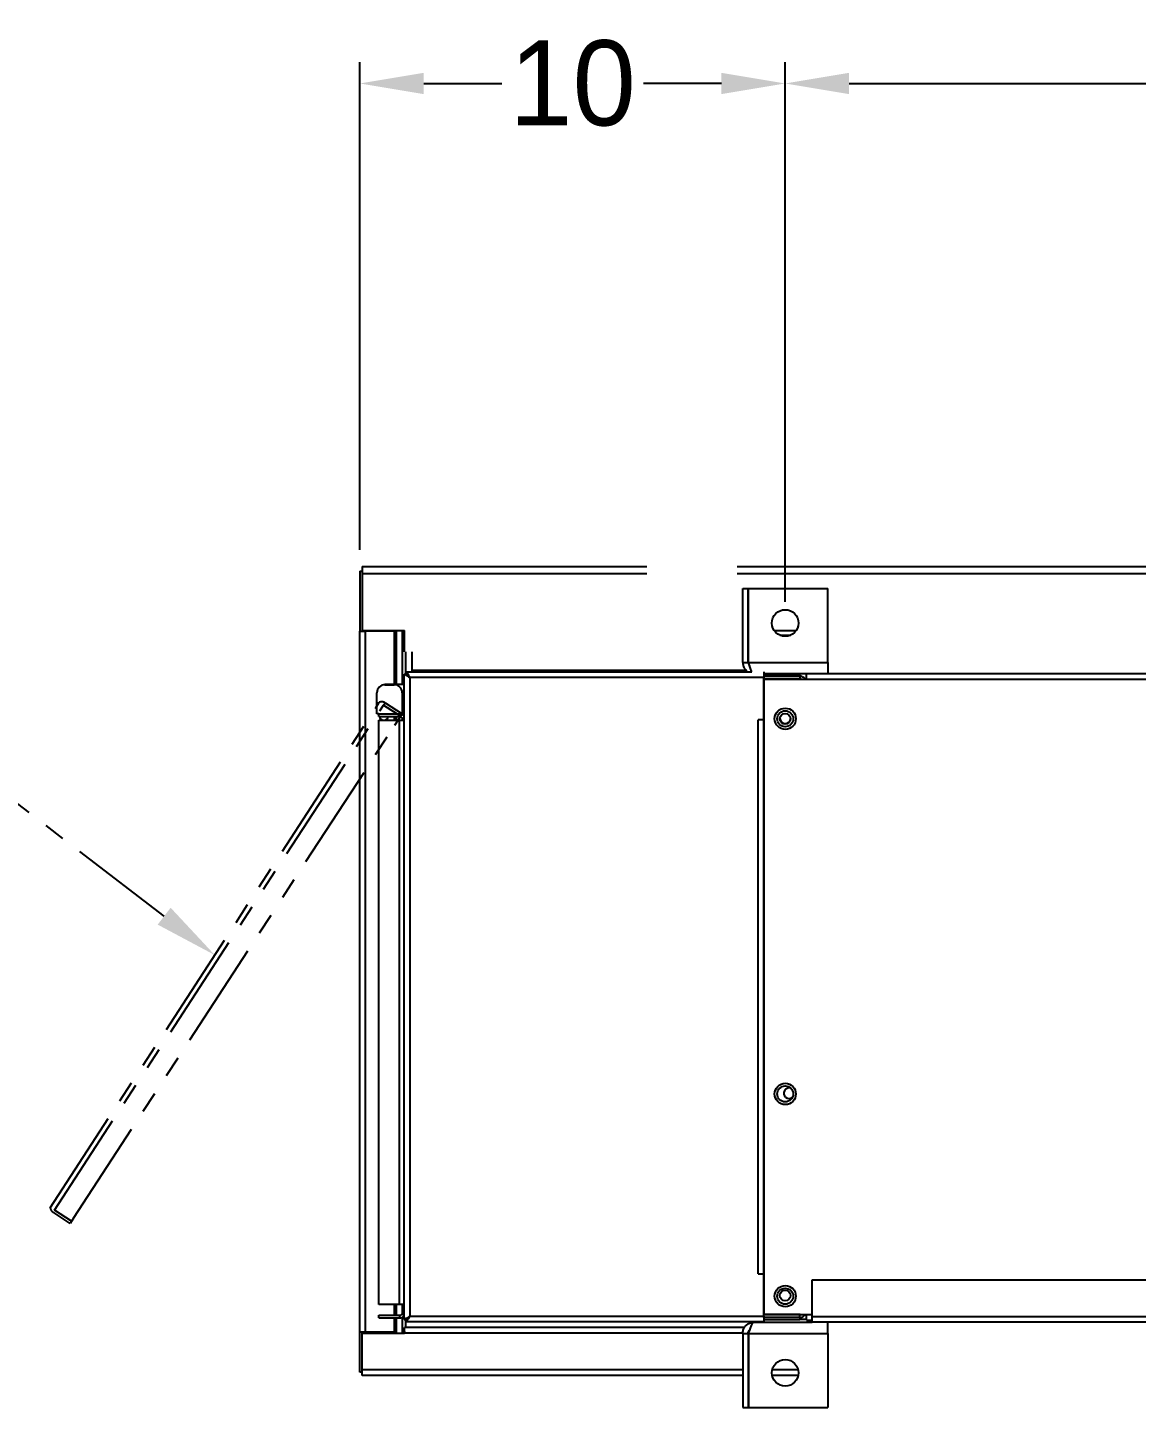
# Model space of a CAD drawing. Header units: inches. Extents: x 908 to 1218, y 246 to 442.
# Drawn here: x 956.84 to 982.9, y 368.26 to 400.67 of the extents above; entities that cross this region are included whole.
import ezdxf

# ---------------------------------------------------------------- set-up
doc = ezdxf.new("R2010")
doc.units = ezdxf.units.IN
doc.header["$MEASUREMENT"] = 0
doc.header["$PDSIZE"] = -1
doc.linetypes.add('PHANTOM', pattern=[0.5, 0.25, -0.05, 0.05, -0.05, 0.05, -0.05])
doc.layers.add('Hingeable', color=7, linetype='PHANTOM')
doc.dimstyles.new('RAE Solutions', dxfattribs={"dimtxt": 2, "dimasz": 1.5, "dimexe": 0.5, "dimexo": 0.5, "dimgap": 0.5, "dimtad": 0, "dimtih": 1, "dimtoh": 1, "dimdec": 3, "dimrnd": 0.125, "dimzin": 1, "dimdsep": 46, "dimlunit": 5, "dimtxsty": 'Standard', "dimcen": 0.09, "dimadec": 0, "dimazin": 0, "dimtfac": 1, "dimtdec": 3, "dimtofl": 0, "dimtmove": 0, "dimatfit": 3, "dimfxl": 1, "dimtolj": 1, "dimtzin": 1, "dimarcsym": 0})

# ---------------------------------------------------------------- blocks, each defined once
blk = doc.blocks.new('*D207')
at = {"color": 0, "lineweight": -2}
for p, q in [((964.653, 388.402), (964.653, 399.857)), ((974.648, 387.183), (974.648, 399.857)), ((966.153, 399.357), (967.984, 399.357)), ((973.148, 399.357), (971.317, 399.357))]:
    blk.add_line(p, q, dxfattribs=at)
at = {"color": 0}
for points in [[(966.153, 399.607), (966.153, 399.107), (964.653, 399.357)], [(973.148, 399.607), (973.148, 399.107), (974.648, 399.357)]]:
    blk.add_solid(points, dxfattribs=at)
at = {"layer": 'Defpoints', "color": 0}
for p in [(974.648, 399.357), (964.653, 387.902), (974.648, 386.683)]:
    blk.add_point(p, dxfattribs=at)
at = {"color": 0, "insert": (969.651, 399.357), "char_height": 2, "attachment_point": 5}
blk.add_mtext('\\A1;10', dxfattribs=at)
blk = doc.blocks.new('*D197')
at = {"color": 0, "lineweight": -2}
for p, q in [((974.648, 387.183), (974.648, 399.857)), ((1020.711, 387.183), (1020.711, 399.857)), ((976.148, 399.357), (995.513, 399.357)), ((1019.211, 399.357), (999.846, 399.357))]:
    blk.add_line(p, q, dxfattribs=at)
at = {"color": 0}
for points in [[(976.148, 399.607), (976.148, 399.107), (974.648, 399.357)], [(1019.211, 399.607), (1019.211, 399.107), (1020.711, 399.357)]]:
    blk.add_solid(points, dxfattribs=at)
at = {"layer": 'Defpoints', "color": 0}
for p in [(1020.711, 399.357), (974.648, 386.683), (1020.711, 386.683)]:
    blk.add_point(p, dxfattribs=at)
at = {"color": 0, "insert": (997.68, 399.357), "char_height": 2, "attachment_point": 5}
blk.add_mtext('\\A1;46', dxfattribs=at)

msp = doc.modelspace()

# ---------------------------------------------------------------- linework, layer by layer
at = {"linetype": 'Continuous', "lineweight": 25}
for p, q in [((964.7029, 388.007), (964.7029, 387.85)), ((964.7029, 388.007), (971.3979, 388.007)), ((964.7029, 388.007), (964.7029, 387.85)), ((964.7029, 388.007), (964.7029, 387.85)), ((964.7029, 388.007), (971.3979, 388.007)), ((973.5229, 388.007), (1066.7739, 388.007)), ((964.6529, 387.9018), (964.6529, 386.4955)), ((964.6529, 387.9018), (964.7029, 387.9018)), ((964.6529, 387.9018), (964.6529, 386.4955)), ((964.6529, 387.9018), (964.7029, 387.9018)), ((964.6529, 387.9018), (964.6529, 386.4955)), ((964.6529, 387.9018), (964.7029, 387.9018)), ((964.7029, 387.85), (964.7029, 386.5095)), ((964.7029, 387.85), (971.3979, 387.85)), ((964.7029, 387.85), (964.7029, 386.5095)), ((964.7029, 387.85), (964.7029, 386.5095)), ((964.7029, 387.85), (971.3979, 387.85)), ((973.5229, 387.85), (1066.7739, 387.85)), ((973.6484, 385.7595), (973.6484, 387.4955)), ((973.6484, 387.4955), (973.7784, 387.4955)), ((973.6484, 385.7595), (973.6484, 387.4955)), ((973.6484, 387.4955), (973.7784, 387.4955)), ((973.6484, 385.7595), (973.6484, 387.4955)), ((973.6484, 387.4955), (973.7784, 387.4955)), ((973.7784, 385.7595), (973.7784, 387.4955)), ((973.7784, 385.7595), (973.7784, 387.4955)), ((973.7784, 385.7595), (973.7784, 387.4955)), ((973.7855, 387.4955), (975.6484, 387.4955)), ((973.7855, 385.7595), (973.7855, 387.4955)), ((973.7855, 387.4955), (975.6484, 387.4955)), ((973.7855, 385.7595), (973.7855, 387.4955)), ((973.7855, 387.4955), (975.6484, 387.4955)), ((973.7855, 385.7595), (973.7855, 387.4955)), ((975.6484, 385.7595), (975.6484, 387.4955)), ((975.6484, 385.7595), (975.6484, 387.4955)), ((975.6484, 385.7595), (975.6484, 387.4955)), ((964.6529, 370.0268), (964.6529, 386.4955)), ((964.6529, 386.4955), (964.7859, 386.4955)), ((964.6529, 370.0268), (964.6529, 386.4955)), ((964.6529, 386.4955), (964.7859, 386.4955)), ((964.6529, 370.0268), (964.6529, 386.4955)), ((964.6529, 386.4955), (964.7859, 386.4955)), ((964.7029, 386.4955), (964.7029, 386.5095)), ((964.7029, 386.5095), (965.7029, 386.5095)), ((964.7029, 386.4955), (964.7029, 386.5095)), ((964.7029, 386.5095), (965.7029, 386.5095)), ((964.7029, 386.4955), (964.7029, 386.5095)), ((964.7029, 386.5095), (965.7029, 386.5095)), ((964.7529, 386.5095), (964.7529, 386.4955)), ((964.7529, 386.5095), (964.7529, 386.4955)), ((964.7529, 386.5095), (964.7529, 386.4955)), ((964.7606, 386.4955), (964.7606, 386.5095)), ((964.7606, 386.4955), (964.7606, 386.5095)), ((964.7606, 386.4955), (964.7606, 386.5095)), ((964.7859, 370.0268), (964.7859, 386.4955)), ((965.4654, 386.4955), (964.7859, 386.4955)), ((964.7859, 370.0268), (964.7859, 386.4955)), ((965.4654, 386.4955), (964.7859, 386.4955)), ((964.7859, 370.0268), (964.7859, 386.4955)), ((965.4654, 386.4955), (964.7859, 386.4955)), ((964.8936, 386.4955), (964.8936, 386.5095)), ((964.8936, 386.4955), (964.8936, 386.5095)), ((964.8936, 386.4955), (964.8936, 386.5095)), ((965.4654, 385.235), (965.4654, 386.4955)), ((965.4654, 385.235), (965.4654, 386.4955)), ((965.4654, 385.235), (965.4654, 386.4955)), ((965.5106, 385.235), (965.5106, 386.5095)), ((965.5106, 385.235), (965.5106, 386.5095)), ((965.5106, 385.235), (965.5106, 386.5095)), ((965.6436, 386.5095), (965.6436, 385.235)), ((965.6436, 386.5095), (965.6436, 385.235)), ((965.6436, 386.5095), (965.6436, 385.235)), ((965.7029, 386.3985), (965.7029, 386.5095)), ((965.7029, 386.3985), (965.7029, 386.5095)), ((965.7029, 386.3985), (965.7029, 386.5095)), ((965.7029, 386.0026), (965.7029, 386.3985)), ((965.7029, 386.0026), (965.7029, 386.3985)), ((965.7029, 386.0026), (965.7029, 386.3985)), ((973.7784, 386.5095), (973.7855, 386.5095)), ((973.7784, 386.5095), (973.7855, 386.5095)), ((973.7784, 386.5095), (973.7855, 386.5095)), ((973.7784, 386.3985), (973.7855, 386.3985)), ((973.7784, 386.3985), (973.7855, 386.3985)), ((973.7784, 386.3985), (973.7855, 386.3985)), ((974.3885, 386.5095), (974.9084, 386.5095)), ((974.3885, 386.5095), (974.9084, 386.5095)), ((974.3885, 386.5095), (974.9084, 386.5095)), ((974.5191, 386.3985), (974.7778, 386.3985)), ((974.5191, 386.3985), (974.7778, 386.3985)), ((974.5191, 386.3985), (974.7778, 386.3985)), ((965.7266, 386.0026), (965.7266, 385.4822)), ((965.7266, 386.0026), (965.7266, 385.4822)), ((965.7266, 386.0026), (965.7266, 385.4822)), ((965.8747, 386.0026), (965.8747, 385.566)), ((965.8747, 386.0026), (965.8747, 385.566)), ((965.8747, 386.0026), (965.8747, 385.566)), ((973.6484, 385.7595), (973.7784, 385.7595)), ((973.6484, 385.7595), (973.7784, 385.7595)), ((973.6484, 385.7595), (973.7784, 385.7595)), ((973.7784, 386.0026), (973.7855, 386.0026)), ((973.7784, 386.0026), (973.7855, 386.0026)), ((973.7784, 386.0026), (973.7855, 386.0026)), ((973.7855, 385.7595), (975.6484, 385.7595)), ((973.7855, 385.7595), (975.6484, 385.7595)), ((973.7855, 385.7595), (975.6484, 385.7595)), ((975.6484, 385.7595), (975.6484, 385.4955)), ((975.6484, 385.7595), (975.6484, 385.4955)), ((975.6484, 385.7595), (975.6484, 385.4955)), ((965.6917, 370.3213), (965.6917, 385.4822)), ((965.6917, 385.4822), (965.7417, 385.4822)), ((965.6917, 370.3213), (965.6917, 385.4822)), ((965.6917, 385.4822), (965.7417, 385.4822)), ((965.6917, 370.3213), (965.6917, 385.4822)), ((965.6917, 385.4822), (965.7417, 385.4822)), ((965.7488, 385.5393), (973.8676, 385.5393)), ((965.7488, 385.5393), (965.7488, 385.4893)), ((965.7488, 385.5393), (973.8676, 385.5393)), ((965.7488, 385.5393), (965.7488, 385.4893)), ((965.7488, 385.5393), (973.8676, 385.5393)), ((965.7488, 385.5393), (965.7488, 385.4893)), ((974.1477, 385.4063), (965.8247, 385.4063)), ((965.8247, 385.4063), (965.8247, 370.3973)), ((974.1477, 385.4063), (965.8247, 385.4063)), ((965.8247, 385.4063), (965.8247, 370.3973)), ((974.1477, 385.4063), (965.8247, 385.4063)), ((965.8247, 385.4063), (965.8247, 370.3973)), ((965.8747, 385.566), (965.8747, 385.5393)), ((973.7369, 385.566), (965.8747, 385.566)), ((965.8747, 385.566), (965.8747, 385.5393)), ((973.7369, 385.566), (965.8747, 385.566)), ((965.8747, 385.566), (965.8747, 385.5393)), ((973.7369, 385.566), (965.8747, 385.566)), ((974.1477, 385.5327), (974.1477, 385.4063)), ((974.1477, 385.5327), (974.1477, 385.4063)), ((974.1477, 385.5327), (974.1477, 385.4063)), ((974.1477, 385.4955), (975.1484, 385.4955)), ((974.1477, 385.4955), (975.1484, 385.4955)), ((974.1477, 385.4955), (975.1484, 385.4955)), ((974.9917, 385.483), (974.1477, 385.483)), ((974.9917, 385.483), (974.1477, 385.483)), ((974.9917, 385.483), (974.1477, 385.483)), ((974.1484, 385.433), (974.1477, 385.433)), ((974.1484, 385.433), (974.1477, 385.433)), ((974.1484, 385.433), (974.1477, 385.433)), ((974.1477, 384.4063), (974.1477, 385.4063)), ((974.1477, 384.4063), (974.1477, 385.4063)), ((974.1477, 384.4063), (974.1477, 385.4063)), ((974.1479, 385.4955), (974.1479, 385.483)), ((974.1479, 385.4955), (974.1479, 385.483)), ((974.1479, 385.4955), (974.1479, 385.483)), ((974.1479, 385.433), (974.1479, 385.3629)), ((974.1479, 385.433), (974.1479, 385.3629)), ((974.1479, 385.433), (974.1479, 385.3629)), ((974.1484, 385.433), (974.1484, 385.37)), ((974.9917, 385.433), (974.1484, 385.433)), ((974.1484, 385.433), (974.1484, 385.37)), ((974.9917, 385.433), (974.1484, 385.433)), ((974.1484, 385.433), (974.1484, 385.37)), ((974.9917, 385.433), (974.1484, 385.433)), ((974.9917, 385.433), (974.9917, 385.483)), ((974.9917, 385.433), (974.9917, 385.483)), ((974.9917, 385.433), (974.9917, 385.483)), ((974.9917, 385.433), (974.9917, 385.37)), ((974.9917, 385.433), (974.9917, 385.37)), ((974.9917, 385.433), (974.9917, 385.37)), ((975.1484, 385.3625), (975.1484, 385.4955)), ((975.1484, 385.3625), (975.1484, 385.4955)), ((975.1484, 385.3625), (975.1484, 385.4955)), ((975.1484, 385.4955), (1065.1484, 385.4955)), ((965.0537, 384.547), (965.0537, 385.047)), ((965.0537, 384.547), (965.0537, 385.047)), ((965.0537, 384.547), (965.0537, 385.047)), ((965.2412, 385.2345), (965.4602, 385.2345)), ((965.2412, 385.2345), (965.4602, 385.2345)), ((965.2412, 385.2345), (965.4602, 385.2345)), ((965.6917, 385.235), (965.2417, 385.235)), ((965.6917, 385.235), (965.2417, 385.235)), ((965.6917, 385.235), (965.2417, 385.235)), ((965.6477, 385.047), (965.6477, 384.547)), ((965.6477, 385.047), (965.6477, 384.547)), ((965.6477, 385.047), (965.6477, 384.547)), ((974.1479, 370.4406), (974.1479, 385.3629)), ((974.9917, 385.3629), (974.1479, 385.3629)), ((974.1479, 370.4406), (974.1479, 385.3629)), ((974.9917, 385.3629), (974.1479, 385.3629)), ((974.1479, 370.4406), (974.1479, 385.3629)), ((974.9917, 385.3629), (974.1479, 385.3629)), ((974.9917, 385.37), (974.1484, 385.37)), ((974.9917, 385.37), (974.1484, 385.37)), ((974.9917, 385.37), (974.1484, 385.37)), ((974.1484, 385.3625), (974.1484, 370.441)), ((974.1484, 385.3625), (975.1484, 385.3625)), ((974.1484, 385.3625), (974.1484, 370.441)), ((974.1484, 385.3625), (975.1484, 385.3625)), ((974.1484, 385.3625), (974.1484, 370.441)), ((974.1484, 385.3625), (975.1484, 385.3625)), ((974.9917, 385.3625), (974.9917, 385.3629)), ((974.9917, 385.3625), (974.9917, 385.3629)), ((974.9917, 385.3625), (974.9917, 385.3629)), ((975.1484, 385.3625), (1065.1484, 385.3625)), ((965.1007, 384.547), (965.0537, 384.547)), ((965.1007, 384.547), (965.0537, 384.547)), ((965.1007, 384.547), (965.0537, 384.547)), ((965.1007, 384.547), (965.5797, 384.547)), ((965.1007, 384.484), (965.1007, 384.547)), ((965.1007, 384.547), (965.5797, 384.547)), ((965.1007, 384.484), (965.1007, 384.547)), ((965.1007, 384.547), (965.5797, 384.547)), ((965.1007, 384.484), (965.1007, 384.547)), ((965.1007, 384.484), (965.5797, 384.484)), ((965.1007, 384.484), (965.5797, 384.484)), ((965.1007, 384.484), (965.5797, 384.484)), ((965.1007, 370.672), (965.1007, 384.401)), ((965.1007, 384.401), (965.5797, 384.401)), ((965.1007, 370.672), (965.1007, 384.401)), ((965.1007, 384.401), (965.5797, 384.401)), ((965.1007, 370.672), (965.1007, 384.401)), ((965.1007, 384.401), (965.5797, 384.401)), ((965.4654, 384.401), (965.4654, 384.484)), ((965.4654, 384.401), (965.4654, 384.484)), ((965.4654, 384.401), (965.4654, 384.484)), ((965.5106, 384.401), (965.5106, 384.484)), ((965.5106, 384.401), (965.5106, 384.484)), ((965.5106, 384.401), (965.5106, 384.484)), ((965.5797, 384.484), (965.5797, 384.547)), ((965.6477, 384.547), (965.5797, 384.547)), ((965.5797, 384.484), (965.5797, 384.547)), ((965.6477, 384.547), (965.5797, 384.547)), ((965.5797, 384.484), (965.5797, 384.547)), ((965.6477, 384.547), (965.5797, 384.547)), ((965.5797, 370.672), (965.5797, 384.401)), ((965.5797, 384.401), (965.6917, 384.401)), ((965.5797, 370.672), (965.5797, 384.401)), ((965.5797, 384.401), (965.6917, 384.401)), ((965.5797, 370.672), (965.5797, 384.401)), ((965.5797, 384.401), (965.6917, 384.401)), ((965.6436, 384.547), (965.6436, 384.5323)), ((965.6436, 384.547), (965.6436, 384.5323)), ((965.6436, 384.547), (965.6436, 384.5323)), ((965.6436, 384.454), (965.6436, 384.401)), ((965.6436, 384.454), (965.6436, 384.401)), ((965.6436, 384.454), (965.6436, 384.401)), ((965.6477, 384.641), (965.6917, 384.641)), ((965.6477, 384.641), (965.6917, 384.641)), ((965.6477, 384.641), (965.6917, 384.641)), ((974.1477, 384.4063), (974.0147, 384.4063)), ((974.0147, 371.3973), (974.0147, 384.4063)), ((974.1477, 384.4063), (974.0147, 384.4063)), ((974.0147, 371.3973), (974.0147, 384.4063)), ((974.1477, 384.4063), (974.0147, 384.4063)), ((974.0147, 371.3973), (974.0147, 384.4063)), ((974.1477, 384.4063), (974.1477, 371.3973)), ((974.1477, 384.4063), (974.1477, 371.3973)), ((974.1477, 384.4063), (974.1477, 371.3973)), ((974.0147, 371.3973), (974.1477, 371.3973)), ((974.0147, 371.3973), (974.1477, 371.3973)), ((974.0147, 371.3973), (974.1477, 371.3973)), ((974.1477, 370.3973), (974.1477, 371.3973)), ((974.1477, 370.3973), (974.1477, 371.3973)), ((974.1477, 370.3973), (974.1477, 371.3973)), ((975.2814, 370.391), (975.2814, 371.258)), ((975.2814, 370.391), (975.2814, 371.258)), ((975.2814, 371.258), (1065.0154, 371.258)), ((975.2814, 370.391), (975.2814, 371.258)), ((965.5797, 370.672), (965.1007, 370.672)), ((965.5797, 370.672), (965.1007, 370.672)), ((965.5797, 370.672), (965.1007, 370.672)), ((965.4654, 370.422), (965.4654, 370.672)), ((965.4654, 370.422), (965.4654, 370.672)), ((965.4654, 370.422), (965.4654, 370.672)), ((965.5106, 370.422), (965.5106, 370.672)), ((965.5106, 370.422), (965.5106, 370.672)), ((965.5106, 370.422), (965.5106, 370.672)), ((965.6917, 370.672), (965.5797, 370.672)), ((965.6917, 370.672), (965.5797, 370.672)), ((965.6917, 370.672), (965.5797, 370.672)), ((965.6436, 370.672), (965.6436, 370.452)), ((965.6436, 370.672), (965.6436, 370.452)), ((965.6436, 370.672), (965.6436, 370.452)), ((965.6627, 370.422), (965.6627, 370.672)), ((965.6627, 370.422), (965.6627, 370.672)), ((965.6627, 370.422), (965.6627, 370.672)), ((965.1007, 370.359), (965.1007, 370.422)), ((965.1007, 370.422), (965.5797, 370.422)), ((965.1007, 370.359), (965.1007, 370.422)), ((965.1007, 370.422), (965.5797, 370.422)), ((965.1007, 370.359), (965.1007, 370.422)), ((965.1007, 370.422), (965.5797, 370.422)), ((965.1007, 370.359), (965.5797, 370.359)), ((965.1007, 370.359), (965.5797, 370.359)), ((965.1007, 370.359), (965.5797, 370.359)), ((965.4654, 370.0268), (965.4654, 370.359)), ((965.4654, 370.0268), (965.4654, 370.359)), ((965.4654, 370.0268), (965.4654, 370.359)), ((965.5106, 370), (965.5106, 370.359)), ((965.5106, 370), (965.5106, 370.359)), ((965.5106, 370), (965.5106, 370.359)), ((965.5797, 370.422), (965.5797, 370.359)), ((965.5797, 370.422), (965.5797, 370.359)), ((965.5797, 370.422), (965.5797, 370.359)), ((965.6436, 370.3737), (965.6436, 370)), ((965.6436, 370.3737), (965.6436, 370)), ((965.6436, 370.3737), (965.6436, 370)), ((965.6917, 370.422), (965.6627, 370.422)), ((965.6917, 370.422), (965.6627, 370.422)), ((965.6917, 370.422), (965.6627, 370.422)), ((965.6917, 370.3213), (965.7417, 370.3213)), ((965.6917, 370.3213), (965.7417, 370.3213)), ((965.6917, 370.3213), (965.7417, 370.3213)), ((965.7266, 370.3213), (965.7266, 370.133)), ((965.7266, 370.3213), (965.7266, 370.133)), ((965.7266, 370.3213), (965.7266, 370.133)), ((965.7488, 370.2643), (965.7488, 370.3143)), ((965.7488, 370.2643), (965.7488, 370.3143)), ((965.7488, 370.2643), (965.7488, 370.3143)), ((974.1477, 370.2643), (965.7488, 370.2643)), ((974.1477, 370.2643), (965.7488, 370.2643)), ((974.1477, 370.2643), (965.7488, 370.2643)), ((965.8247, 370.3973), (974.1477, 370.3973)), ((965.8247, 370.3973), (974.1477, 370.3973)), ((965.8247, 370.3973), (974.1477, 370.3973)), ((973.9124, 370.258), (975.2814, 370.258)), ((973.9124, 370.258), (975.2814, 370.258)), ((973.9124, 370.258), (975.2814, 370.258)), ((974.1477, 370.3973), (974.1477, 370.2643)), ((974.1477, 370.3973), (974.1477, 370.2643)), ((974.1477, 370.3973), (974.1477, 370.2643)), ((974.1477, 370.3705), (974.1484, 370.3705)), ((974.1477, 370.3705), (974.1484, 370.3705)), ((974.1477, 370.3705), (974.1484, 370.3705)), ((974.1477, 370.3205), (974.9917, 370.3205)), ((974.1477, 370.3205), (974.9917, 370.3205)), ((974.1477, 370.3205), (974.9917, 370.3205)), ((974.1479, 370.3705), (974.1479, 370.4406)), ((974.9917, 370.4406), (974.1479, 370.4406)), ((974.1479, 370.3705), (974.1479, 370.4406)), ((974.9917, 370.4406), (974.1479, 370.4406)), ((974.1479, 370.3705), (974.1479, 370.4406)), ((974.9917, 370.4406), (974.1479, 370.4406)), ((974.1484, 370.441), (975.1484, 370.441)), ((974.1484, 370.441), (975.1484, 370.441)), ((974.1484, 370.441), (975.1484, 370.441)), ((974.1484, 370.3705), (974.1484, 370.4335)), ((974.9917, 370.4335), (974.1484, 370.4335)), ((974.1484, 370.3705), (974.1484, 370.4335)), ((974.9917, 370.4335), (974.1484, 370.4335)), ((974.1484, 370.3705), (974.1484, 370.4335)), ((974.9917, 370.4335), (974.1484, 370.4335)), ((974.9917, 370.3705), (974.1484, 370.3705)), ((974.9917, 370.3705), (974.1484, 370.3705)), ((974.9917, 370.3705), (974.1484, 370.3705)), ((974.2939, 370.4406), (974.2939, 370.4335)), ((974.2939, 370.4406), (974.2939, 370.4335)), ((974.2939, 370.4406), (974.2939, 370.4335)), ((974.9999, 370.441), (974.9917, 370.4406)), ((974.9917, 370.4406), (974.9917, 370.441)), ((974.9999, 370.441), (974.9917, 370.4406)), ((974.9917, 370.4406), (974.9917, 370.441)), ((974.9999, 370.441), (974.9917, 370.4406)), ((974.9917, 370.4406), (974.9917, 370.441)), ((974.9917, 370.3705), (974.9917, 370.4335)), ((974.9917, 370.3705), (974.9917, 370.4335)), ((974.9917, 370.3705), (974.9917, 370.4335)), ((974.9917, 370.3705), (974.9917, 370.3205)), ((974.9917, 370.3705), (974.9917, 370.3205)), ((974.9917, 370.3705), (974.9917, 370.3205)), ((975.1484, 370.323), (974.9917, 370.323)), ((975.1484, 370.323), (974.9917, 370.323)), ((975.1484, 370.323), (974.9917, 370.323)), ((975.1484, 370.308), (975.1484, 370.441)), ((975.1484, 370.441), (975.2814, 370.441)), ((975.1484, 370.308), (975.1484, 370.441)), ((975.1484, 370.441), (975.2814, 370.441)), ((975.1484, 370.308), (975.1484, 370.441)), ((975.1484, 370.441), (975.2814, 370.441)), ((975.1484, 370.308), (975.2814, 370.308)), ((975.1484, 370.308), (975.2814, 370.308)), ((975.1484, 370.308), (975.2814, 370.308)), ((975.2814, 370.258), (975.2814, 370.391)), ((975.2814, 370.258), (975.2814, 370.391)), ((975.2814, 370.391), (1065.0154, 370.391)), ((975.2814, 370.258), (975.2814, 370.391)), ((1065.0154, 370.258), (975.2814, 370.258)), ((975.6484, 369.994), (975.6484, 370.258)), ((975.6484, 369.994), (975.6484, 370.258)), ((975.6484, 369.994), (975.6484, 370.258)), ((964.7859, 370.0268), (964.6529, 370.0268)), ((964.6529, 369.0893), (964.6529, 370.0268)), ((964.7859, 370.0268), (964.6529, 370.0268)), ((964.6529, 369.0893), (964.6529, 370.0268)), ((964.7859, 370.0268), (964.6529, 370.0268)), ((964.6529, 369.0893), (964.6529, 370.0268)), ((964.7029, 370), (964.7029, 370.0268)), ((964.7029, 370), (964.7029, 370.0268)), ((964.7029, 370), (964.7029, 370.0268)), ((964.7029, 370), (965.7029, 370)), ((964.7029, 369.141), (964.7029, 370)), ((964.7029, 370), (965.7029, 370)), ((964.7029, 369.141), (964.7029, 370)), ((964.7029, 370), (965.7029, 370)), ((964.7029, 369.141), (964.7029, 370)), ((964.7529, 370.0268), (964.7529, 370)), ((964.7529, 370.0268), (964.7529, 370)), ((964.7529, 370.0268), (964.7529, 370)), ((964.7606, 370), (964.7606, 370.0268)), ((964.7606, 370), (964.7606, 370.0268)), ((964.7606, 370), (964.7606, 370.0268)), ((965.4654, 370.0268), (964.7859, 370.0268)), ((965.4654, 370.0268), (964.7859, 370.0268)), ((965.4654, 370.0268), (964.7859, 370.0268)), ((964.8936, 370), (964.8936, 370.0268)), ((964.8936, 370), (964.8936, 370.0268)), ((964.8936, 370), (964.8936, 370.0268)), ((965.7029, 370), (965.7029, 370.133)), ((973.6905, 370.133), (965.7029, 370.133)), ((965.7029, 370), (965.7029, 370.133)), ((973.6905, 370.133), (965.7029, 370.133)), ((965.7029, 370), (965.7029, 370.133)), ((973.6905, 370.133), (965.7029, 370.133)), ((973.6494, 370), (965.7029, 370)), ((973.6494, 370), (965.7029, 370)), ((973.6494, 370), (965.7029, 370)), ((973.6484, 369.994), (973.7784, 369.994)), ((973.6484, 369.994), (973.6484, 368.258)), ((973.6484, 369.994), (973.7784, 369.994)), ((973.6484, 369.994), (973.6484, 368.258)), ((973.6484, 369.994), (973.7784, 369.994)), ((973.6484, 369.994), (973.6484, 368.258)), ((973.7784, 369.994), (973.7784, 368.258)), ((973.7784, 369.994), (973.7784, 368.258)), ((973.7784, 369.994), (973.7784, 368.258)), ((973.7874, 370), (973.7793, 370)), ((973.7874, 370), (973.7793, 370)), ((973.7874, 370), (973.7793, 370)), ((973.7855, 369.994), (975.6484, 369.994)), ((973.7855, 369.994), (973.7855, 368.258)), ((973.7855, 369.994), (975.6484, 369.994)), ((973.7855, 369.994), (973.7855, 368.258)), ((973.7855, 369.994), (975.6484, 369.994)), ((973.7855, 369.994), (973.7855, 368.258)), ((975.6484, 369.994), (975.6484, 368.258)), ((975.6484, 369.994), (975.6484, 368.258)), ((975.6484, 369.994), (975.6484, 368.258)), ((964.7029, 369.0893), (964.6529, 369.0893)), ((964.7029, 369.0893), (964.6529, 369.0893)), ((964.7029, 369.0893), (964.6529, 369.0893)), ((964.7029, 369.008), (964.7029, 369.141)), ((973.6484, 369.141), (964.7029, 369.141)), ((964.7029, 369.008), (964.7029, 369.141)), ((973.6484, 369.141), (964.7029, 369.141)), ((964.7029, 369.008), (964.7029, 369.141)), ((973.6484, 369.141), (964.7029, 369.141)), ((973.6484, 369.008), (964.7029, 369.008)), ((973.6484, 369.008), (964.7029, 369.008)), ((973.6484, 369.008), (964.7029, 369.008)), ((973.7855, 369.141), (973.7784, 369.141)), ((973.7855, 369.141), (973.7784, 369.141)), ((973.7855, 369.141), (973.7784, 369.141)), ((973.7855, 369.008), (973.7784, 369.008)), ((973.7855, 369.008), (973.7784, 369.008)), ((973.7855, 369.008), (973.7784, 369.008)), ((974.9546, 369.008), (974.3423, 369.008)), ((974.9546, 369.008), (974.3423, 369.008)), ((974.9546, 369.008), (974.3423, 369.008)), ((974.9529, 369.141), (974.344, 369.141)), ((974.9529, 369.141), (974.344, 369.141)), ((974.9529, 369.141), (974.344, 369.141)), ((973.6484, 368.258), (973.7784, 368.258)), ((973.6484, 368.258), (973.7784, 368.258)), ((973.6484, 368.258), (973.7784, 368.258)), ((973.7855, 368.258), (975.6484, 368.258)), ((973.7855, 368.258), (975.6484, 368.258)), ((973.7855, 368.258), (975.6484, 368.258))]:
    msp.add_line(p, q, dxfattribs=at)
at = {"linetype": 'Continuous', "lineweight": 25, "flags": 128}
for points in [[(965.8247, 385.4063), (965.8247, 385.4063)], [(965.8247, 385.4063), (965.8247, 385.4063)], [(965.8247, 385.4063), (965.8247, 385.4063)], [(965.8247, 370.3973), (965.8247, 370.3973)], [(965.8247, 370.3973), (965.8247, 370.3973)], [(965.8247, 370.3973), (965.8247, 370.3973)]]:
    msp.add_lwpolyline(points, dxfattribs=at)
at = {"linetype": 'Continuous', "lineweight": 25}
for centre, radius in [((974.6484, 386.683), 0.3125), ((974.6484, 386.683), 0.3125), ((974.6484, 386.683), 0.3125), ((974.6484, 384.433), 0.25), ((974.6484, 384.433), 0.25), ((974.6484, 384.433), 0.25), ((974.6484, 384.433), 0.1875), ((974.6484, 384.433), 0.1875), ((974.6484, 384.433), 0.1875), ((974.6484, 384.433), 0.125), ((974.6484, 384.433), 0.125), ((974.6484, 384.433), 0.125), ((974.6484, 375.6205), 0.25), ((974.6484, 375.6205), 0.25), ((974.6484, 375.6205), 0.25), ((974.6484, 375.6205), 0.1875), ((974.6484, 375.6205), 0.1875), ((974.6484, 375.6205), 0.1875), ((974.6484, 370.8705), 0.25), ((974.6484, 370.8705), 0.25), ((974.6484, 370.8705), 0.25), ((974.6484, 370.8705), 0.1875), ((974.6484, 370.8705), 0.1875), ((974.6484, 370.8705), 0.1875), ((974.6484, 370.8855), 0.125), ((974.6484, 370.8855), 0.125), ((974.6484, 370.8855), 0.125), ((974.6484, 369.0705), 0.3125), ((974.6484, 369.0705), 0.3125), ((974.6484, 369.0705), 0.3125)]:
    msp.add_circle(centre, radius, dxfattribs=at)
for centre, radius, start, end in [((965.2412, 385.047), 0.1875, 90, 180), ((965.2412, 385.047), 0.1875, 90, 180), ((965.2412, 385.047), 0.1875, 90, 180), ((965.2417, 385.0475), 0.1875, 90, 135.06827), ((965.2417, 385.0475), 0.1875, 90, 135.06827), ((965.2417, 385.0475), 0.1875, 90, 135.06827), ((965.4602, 385.047), 0.1875, 0, 90), ((965.4602, 385.047), 0.1875, 0, 90), ((965.4602, 385.047), 0.1875, 0, 90), ((965.2154, 384.4955), 0.0995, 186.63696, 251.75908), ((965.2154, 384.4955), 0.0995, 186.63696, 251.75908), ((965.2154, 384.4955), 0.0995, 186.63696, 251.75908), ((965.2154, 384.4955), 0.0995, 288.24092, 353.36304), ((965.2154, 384.4955), 0.0995, 288.24092, 353.36304), ((965.2154, 384.4955), 0.0995, 288.24092, 353.36304), ((965.5797, 384.401), 0.146, 39.90374, 90), ((965.5797, 384.401), 0.146, 39.90374, 90), ((965.5797, 384.401), 0.146, 39.90374, 90), ((965.5797, 384.401), 0.083, 0, 90), ((965.5797, 384.401), 0.083, 0, 90), ((965.5797, 384.401), 0.083, 0, 90), ((974.6484, 384.448), 0.125, 183.43981, 356.56019), ((974.6484, 384.448), 0.125, 183.43981, 356.56019), ((974.6484, 384.448), 0.125, 183.43981, 356.56019), ((974.7422, 375.636), 0.125, 73.18559, 305.5796), ((974.7422, 375.636), 0.125, 73.18559, 305.5796), ((974.7422, 375.636), 0.125, 73.18559, 305.5796), ((965.5797, 370.505), 0.083, 270, 0), ((965.5797, 370.505), 0.083, 270, 0), ((965.5797, 370.505), 0.083, 270, 0), ((965.5797, 370.505), 0.146, 270, 320.09626), ((965.5797, 370.505), 0.146, 270, 320.09626), ((965.5797, 370.505), 0.146, 270, 320.09626), ((975.2814, 370.391), 0.133, 218.61324, 270), ((975.2814, 370.391), 0.133, 218.61324, 270), ((975.2814, 370.391), 0.133, 218.61324, 270)]:
    msp.add_arc(centre, radius, start, end, dxfattribs=at)
for points, knots in [([(973.6484, 385.7595), (973.651, 385.7315), (973.6561, 385.6756), (973.6967, 385.6024), (973.7372, 385.5557), (973.7657, 385.5418), (973.7708, 385.5393)], [0, 0, 0, 0, 0.3077552, 0.6156747, 0.930549, 1, 1, 1, 1]), ([(973.6484, 385.7595), (973.651, 385.7315), (973.6561, 385.6756), (973.6967, 385.6024), (973.7372, 385.5557), (973.7657, 385.5418), (973.7708, 385.5393)], [0, 0, 0, 0, 0.3077552, 0.6156747, 0.930549, 1, 1, 1, 1]), ([(973.6484, 385.7595), (973.651, 385.7315), (973.6561, 385.6756), (973.6967, 385.6024), (973.7372, 385.5557), (973.7657, 385.5418), (973.7708, 385.5393)], [0, 0, 0, 0, 0.3077552, 0.6156747, 0.930549, 1, 1, 1, 1]), ([(973.7784, 385.7595), (973.7795, 385.7468), (973.7817, 385.7215), (973.7957, 385.6905), (973.8082, 385.6766), (973.8134, 385.6707)], [0, 0, 0, 0, 0.3672053, 0.7336714, 1, 1, 1, 1]), ([(973.7784, 385.7595), (973.7795, 385.7468), (973.7817, 385.7215), (973.7957, 385.6905), (973.8082, 385.6766), (973.8134, 385.6707)], [0, 0, 0, 0, 0.3672053, 0.7336714, 1, 1, 1, 1]), ([(973.7784, 385.7595), (973.7795, 385.7468), (973.7817, 385.7215), (973.7957, 385.6905), (973.8082, 385.6766), (973.8134, 385.6707)], [0, 0, 0, 0, 0.3672053, 0.7336714, 1, 1, 1, 1]), ([(973.8676, 385.5393), (973.8614, 385.5495), (973.8446, 385.5771), (973.8172, 385.6567), (973.7961, 385.7253), (973.7855, 385.7595)], [0, 0, 0, 0, 0.2268035, 0.6134037, 1, 1, 1, 1]), ([(973.8676, 385.5393), (973.8614, 385.5495), (973.8446, 385.5771), (973.8172, 385.6567), (973.7961, 385.7253), (973.7855, 385.7595)], [0, 0, 0, 0, 0.2268035, 0.6134037, 1, 1, 1, 1]), ([(973.8676, 385.5393), (973.8614, 385.5495), (973.8446, 385.5771), (973.8172, 385.6567), (973.7961, 385.7253), (973.7855, 385.7595)], [0, 0, 0, 0, 0.2268035, 0.6134037, 1, 1, 1, 1]), ([(965.6917, 385.4822), (965.6926, 385.4811), (965.6943, 385.4791), (965.7065, 385.4738), (965.722, 385.4671), (965.7432, 385.4562), (965.776, 385.4353), (965.8064, 385.4172), (965.8247, 385.4063)], [0, 0, 0, 0, 0.1570937, 0.2974345, 0.4217231, 0.5309915, 0.7167197, 1, 1, 1, 1]), ([(965.6917, 385.4822), (965.6926, 385.4811), (965.6943, 385.4791), (965.7065, 385.4738), (965.722, 385.4671), (965.7432, 385.4562), (965.776, 385.4353), (965.8064, 385.4172), (965.8247, 385.4063)], [0, 0, 0, 0, 0.1570937, 0.2974345, 0.4217231, 0.5309915, 0.7167197, 1, 1, 1, 1]), ([(965.6917, 385.4822), (965.6926, 385.4811), (965.6943, 385.4791), (965.7065, 385.4738), (965.722, 385.4671), (965.7432, 385.4562), (965.776, 385.4353), (965.8064, 385.4172), (965.8247, 385.4063)], [0, 0, 0, 0, 0.1570937, 0.2974345, 0.4217231, 0.5309915, 0.7167197, 1, 1, 1, 1]), ([(965.7417, 385.4822), (965.7423, 385.4811), (965.7433, 385.4791), (965.751, 385.4737), (965.7608, 385.4669), (965.7743, 385.4558), (965.7947, 385.435), (965.8133, 385.4171), (965.8247, 385.4063)], [0, 0, 0, 0, 0.1438783, 0.2741172, 0.392286, 0.5004923, 0.6949802, 1, 1, 1, 1]), ([(965.7417, 385.4822), (965.7423, 385.4811), (965.7433, 385.4791), (965.751, 385.4737), (965.7608, 385.4669), (965.7743, 385.4558), (965.7947, 385.435), (965.8133, 385.4171), (965.8247, 385.4063)], [0, 0, 0, 0, 0.1438783, 0.2741172, 0.392286, 0.5004923, 0.6949802, 1, 1, 1, 1]), ([(965.7417, 385.4822), (965.7423, 385.4811), (965.7433, 385.4791), (965.751, 385.4737), (965.7608, 385.4669), (965.7743, 385.4558), (965.7947, 385.435), (965.8133, 385.4171), (965.8247, 385.4063)], [0, 0, 0, 0, 0.1438783, 0.2741172, 0.392286, 0.5004923, 0.6949802, 1, 1, 1, 1]), ([(965.8247, 385.4063), (965.8158, 385.4209), (965.7965, 385.4527), (965.7714, 385.4933), (965.7563, 385.5233), (965.7501, 385.5374), (965.7491, 385.5387), (965.7488, 385.5393)], [0, 0, 0, 0, 0.2277363, 0.4962021, 0.6892004, 0.8824379, 1, 1, 1, 1]), ([(965.8247, 385.4063), (965.8158, 385.4209), (965.7965, 385.4527), (965.7714, 385.4933), (965.7563, 385.5233), (965.7501, 385.5374), (965.7491, 385.5387), (965.7488, 385.5393)], [0, 0, 0, 0, 0.2277363, 0.4962021, 0.6892004, 0.8824379, 1, 1, 1, 1]), ([(965.8247, 385.4063), (965.8158, 385.4209), (965.7965, 385.4527), (965.7714, 385.4933), (965.7563, 385.5233), (965.7501, 385.5374), (965.7491, 385.5387), (965.7488, 385.5393)], [0, 0, 0, 0, 0.2277363, 0.4962021, 0.6892004, 0.8824379, 1, 1, 1, 1]), ([(965.8247, 385.4063), (965.8126, 385.4187), (965.7927, 385.4391), (965.7689, 385.4635), (965.7559, 385.4799), (965.7501, 385.4882), (965.7491, 385.489), (965.7488, 385.4893)], [0, 0, 0, 0, 0.3356221, 0.5506471, 0.7242724, 0.8985468, 1, 1, 1, 1]), ([(965.8247, 385.4063), (965.8126, 385.4187), (965.7927, 385.4391), (965.7689, 385.4635), (965.7559, 385.4799), (965.7501, 385.4882), (965.7491, 385.489), (965.7488, 385.4893)], [0, 0, 0, 0, 0.3356221, 0.5506471, 0.7242724, 0.8985468, 1, 1, 1, 1]), ([(965.8247, 385.4063), (965.8126, 385.4187), (965.7927, 385.4391), (965.7689, 385.4635), (965.7559, 385.4799), (965.7501, 385.4882), (965.7491, 385.489), (965.7488, 385.4893)], [0, 0, 0, 0, 0.3356221, 0.5506471, 0.7242724, 0.8985468, 1, 1, 1, 1]), ([(975.1189, 385.3625), (975.1148, 385.37), (975.1033, 385.391), (975.0672, 385.416), (975.0267, 385.4313), (975.0006, 385.4326), (974.9917, 385.433)], [0, 0, 0, 0, 0.1807505, 0.5061596, 0.8322037, 1, 1, 1, 1]), ([(975.1189, 385.3625), (975.1148, 385.37), (975.1033, 385.391), (975.0672, 385.416), (975.0267, 385.4313), (975.0006, 385.4326), (974.9917, 385.433)], [0, 0, 0, 0, 0.1807505, 0.5061596, 0.8322037, 1, 1, 1, 1]), ([(975.1189, 385.3625), (975.1148, 385.37), (975.1033, 385.391), (975.0672, 385.416), (975.0267, 385.4313), (975.0006, 385.4326), (974.9917, 385.433)], [0, 0, 0, 0, 0.1807505, 0.5061596, 0.8322037, 1, 1, 1, 1]), ([(975.0256, 385.3625), (975.0196, 385.365), (975.0089, 385.3694), (974.9969, 385.3698), (974.9917, 385.37)], [0, 0, 0, 0, 0.56461137, 1, 1, 1, 1]), ([(975.0256, 385.3625), (975.0196, 385.365), (975.0089, 385.3694), (974.9969, 385.3698), (974.9917, 385.37)], [0, 0, 0, 0, 0.56461137, 1, 1, 1, 1]), ([(975.0256, 385.3625), (975.0196, 385.365), (975.0089, 385.3694), (974.9969, 385.3698), (974.9917, 385.37)], [0, 0, 0, 0, 0.56461137, 1, 1, 1, 1]), ([(965.8247, 370.3973), (965.8101, 370.3884), (965.7783, 370.3691), (965.7377, 370.344), (965.7077, 370.3289), (965.6936, 370.3227), (965.6922, 370.3217), (965.6917, 370.3213)], [0, 0, 0, 0, 0.2277354, 0.4961981, 0.6891981, 0.8824378, 1, 1, 1, 1]), ([(965.8247, 370.3973), (965.8101, 370.3884), (965.7783, 370.3691), (965.7377, 370.344), (965.7077, 370.3289), (965.6936, 370.3227), (965.6922, 370.3217), (965.6917, 370.3213)], [0, 0, 0, 0, 0.2277354, 0.4961981, 0.6891981, 0.8824378, 1, 1, 1, 1]), ([(965.8247, 370.3973), (965.8101, 370.3884), (965.7783, 370.3691), (965.7377, 370.344), (965.7077, 370.3289), (965.6936, 370.3227), (965.6922, 370.3217), (965.6917, 370.3213)], [0, 0, 0, 0, 0.2277354, 0.4961981, 0.6891981, 0.8824378, 1, 1, 1, 1]), ([(965.8247, 370.3973), (965.8122, 370.3851), (965.7918, 370.3653), (965.7674, 370.3414), (965.7511, 370.3285), (965.7428, 370.3226), (965.742, 370.3217), (965.7417, 370.3213)], [0, 0, 0, 0, 0.3356209, 0.5506463, 0.7242648, 0.8985485, 1, 1, 1, 1]), ([(965.8247, 370.3973), (965.8122, 370.3851), (965.7918, 370.3653), (965.7674, 370.3414), (965.7511, 370.3285), (965.7428, 370.3226), (965.742, 370.3217), (965.7417, 370.3213)], [0, 0, 0, 0, 0.3356209, 0.5506463, 0.7242648, 0.8985485, 1, 1, 1, 1]), ([(965.8247, 370.3973), (965.8122, 370.3851), (965.7918, 370.3653), (965.7674, 370.3414), (965.7511, 370.3285), (965.7428, 370.3226), (965.742, 370.3217), (965.7417, 370.3213)], [0, 0, 0, 0, 0.3356209, 0.5506463, 0.7242648, 0.8985485, 1, 1, 1, 1]), ([(965.7488, 370.3143), (965.7493, 370.3147), (965.7502, 370.3156), (965.7551, 370.3224), (965.7626, 370.3321), (965.7749, 370.3463), (965.796, 370.3677), (965.814, 370.3863), (965.8247, 370.3973)], [0, 0, 0, 0, 0.1272914, 0.2513276, 0.3747964, 0.5004322, 0.7039161, 1, 1, 1, 1]), ([(965.7488, 370.2643), (965.7492, 370.265), (965.7502, 370.2664), (965.755, 370.2772), (965.7624, 370.2925), (965.7745, 370.3149), (965.7956, 370.3493), (965.8139, 370.3795), (965.8247, 370.3973)], [0, 0, 0, 0, 0.1398597, 0.2740293, 0.4037366, 0.5303409, 0.7251826, 1, 1, 1, 1]), ([(965.7488, 370.3143), (965.7493, 370.3147), (965.7502, 370.3156), (965.7551, 370.3224), (965.7626, 370.3321), (965.7749, 370.3463), (965.796, 370.3677), (965.814, 370.3863), (965.8247, 370.3973)], [0, 0, 0, 0, 0.1272914, 0.2513276, 0.3747964, 0.5004322, 0.7039161, 1, 1, 1, 1]), ([(965.7488, 370.2643), (965.7492, 370.265), (965.7502, 370.2664), (965.755, 370.2772), (965.7624, 370.2925), (965.7745, 370.3149), (965.7956, 370.3493), (965.8139, 370.3795), (965.8247, 370.3973)], [0, 0, 0, 0, 0.1398597, 0.2740293, 0.4037366, 0.5303409, 0.7251826, 1, 1, 1, 1]), ([(965.7488, 370.3143), (965.7493, 370.3147), (965.7502, 370.3156), (965.7551, 370.3224), (965.7626, 370.3321), (965.7749, 370.3463), (965.796, 370.3677), (965.814, 370.3863), (965.8247, 370.3973)], [0, 0, 0, 0, 0.1272914, 0.2513276, 0.3747964, 0.5004322, 0.7039161, 1, 1, 1, 1]), ([(965.7488, 370.2643), (965.7492, 370.265), (965.7502, 370.2664), (965.755, 370.2772), (965.7624, 370.2925), (965.7745, 370.3149), (965.7956, 370.3493), (965.8139, 370.3795), (965.8247, 370.3973)], [0, 0, 0, 0, 0.1398597, 0.2740293, 0.4037366, 0.5303409, 0.7251826, 1, 1, 1, 1]), ([(973.6484, 369.994), (973.651, 370.0219), (973.6562, 370.0776), (973.6962, 370.1524), (973.7547, 370.2108), (973.8289, 370.2503), (973.8842, 370.2554), (973.9124, 370.258)], [0, 0, 0, 0, 0.1907789, 0.3816597, 0.5768534, 0.7838764, 1, 1, 1, 1]), ([(973.6484, 369.994), (973.651, 370.0219), (973.6562, 370.0776), (973.6962, 370.1524), (973.7547, 370.2108), (973.8289, 370.2503), (973.8842, 370.2554), (973.9124, 370.258)], [0, 0, 0, 0, 0.1907789, 0.3816597, 0.5768534, 0.7838764, 1, 1, 1, 1]), ([(973.6484, 369.994), (973.651, 370.0219), (973.6562, 370.0776), (973.6962, 370.1524), (973.7547, 370.2108), (973.8289, 370.2503), (973.8842, 370.2554), (973.9124, 370.258)], [0, 0, 0, 0, 0.1907789, 0.3816597, 0.5768534, 0.7838764, 1, 1, 1, 1]), ([(973.9124, 370.258), (973.9019, 370.254), (973.8807, 370.2461), (973.849, 370.1851), (973.8172, 370.0978), (973.7961, 370.0286), (973.7855, 369.994)], [0, 0, 0, 0, 0.2499999, 0.4999986, 0.7500026, 1, 1, 1, 1]), ([(973.9124, 370.258), (973.9019, 370.254), (973.8807, 370.2461), (973.849, 370.1851), (973.8172, 370.0978), (973.7961, 370.0286), (973.7855, 369.994)], [0, 0, 0, 0, 0.2499999, 0.4999986, 0.7500026, 1, 1, 1, 1]), ([(973.9124, 370.258), (973.9019, 370.254), (973.8807, 370.2461), (973.849, 370.1851), (973.8172, 370.0978), (973.7961, 370.0286), (973.7855, 369.994)], [0, 0, 0, 0, 0.2499999, 0.4999986, 0.7500026, 1, 1, 1, 1]), ([(974.9917, 370.4335), (975.0005, 370.434), (975.0148, 370.4349), (975.0268, 370.4409), (975.0313, 370.4432)], [0, 0, 0, 0, 0.6172031, 1, 1, 1, 1]), ([(974.9917, 370.4335), (975.0005, 370.434), (975.0148, 370.4349), (975.0268, 370.4409), (975.0313, 370.4432)], [0, 0, 0, 0, 0.6172031, 1, 1, 1, 1]), ([(974.9917, 370.4335), (975.0005, 370.434), (975.0148, 370.4349), (975.0268, 370.4409), (975.0313, 370.4432)], [0, 0, 0, 0, 0.6172031, 1, 1, 1, 1]), ([(974.9917, 370.3705), (975.008, 370.372), (975.0405, 370.3749), (975.0832, 370.3979), (975.1108, 370.4213), (975.1193, 370.4377), (975.121, 370.441)], [0, 0, 0, 0, 0.3043132, 0.6088712, 0.9211559, 1, 1, 1, 1]), ([(974.9917, 370.3705), (975.008, 370.372), (975.0405, 370.3749), (975.0832, 370.3979), (975.1108, 370.4213), (975.1193, 370.4377), (975.121, 370.441)], [0, 0, 0, 0, 0.3043132, 0.6088712, 0.9211559, 1, 1, 1, 1]), ([(974.9917, 370.3705), (975.008, 370.372), (975.0405, 370.3749), (975.0832, 370.3979), (975.1108, 370.4213), (975.1193, 370.4377), (975.121, 370.441)], [0, 0, 0, 0, 0.3043132, 0.6088712, 0.9211559, 1, 1, 1, 1]), ([(965.7029, 370.048), (965.6992, 370.0444), (965.688, 370.0338), (965.6747, 370.0206), (965.6618, 370.0106), (965.6529, 370.005), (965.6457, 370.0007), (965.6443, 369.9991), (965.6436, 369.9983)], [0, 0, 0, 0, 0.1325635, 0.3952203, 0.5255751, 0.6685098, 0.8261126, 1, 1, 1, 1]), ([(965.7029, 370.048), (965.6992, 370.0444), (965.688, 370.0338), (965.6747, 370.0206), (965.6618, 370.0106), (965.6529, 370.005), (965.6457, 370.0007), (965.6443, 369.9991), (965.6436, 369.9983)], [0, 0, 0, 0, 0.1325635, 0.3952203, 0.5255751, 0.6685098, 0.8261126, 1, 1, 1, 1]), ([(965.7029, 370.048), (965.6992, 370.0444), (965.688, 370.0338), (965.6747, 370.0206), (965.6618, 370.0106), (965.6529, 370.005), (965.6457, 370.0007), (965.6443, 369.9991), (965.6436, 369.9983)], [0, 0, 0, 0, 0.1325635, 0.3952203, 0.5255751, 0.6685098, 0.8261126, 1, 1, 1, 1]), ([(965.6589, 370), (965.6602, 370.0016), (965.6642, 370.0065), (965.6788, 370.0225), (965.6938, 370.0374), (965.7029, 370.0465)], [0, 0, 0, 0, 0.1611662, 0.483086, 1, 1, 1, 1]), ([(965.6589, 370), (965.6602, 370.0016), (965.6642, 370.0065), (965.6788, 370.0225), (965.6938, 370.0374), (965.7029, 370.0465)], [0, 0, 0, 0, 0.1611662, 0.483086, 1, 1, 1, 1]), ([(965.6589, 370), (965.6602, 370.0016), (965.6642, 370.0065), (965.6788, 370.0225), (965.6938, 370.0374), (965.7029, 370.0465)], [0, 0, 0, 0, 0.1611662, 0.483086, 1, 1, 1, 1]), ([(973.7784, 369.994), (973.7795, 370.0067), (973.7817, 370.032), (973.7957, 370.063), (973.8082, 370.077), (973.8134, 370.0829)], [0, 0, 0, 0, 0.3672045, 0.73367, 1, 1, 1, 1]), ([(973.7784, 369.994), (973.7795, 370.0067), (973.7817, 370.032), (973.7957, 370.063), (973.8082, 370.077), (973.8134, 370.0829)], [0, 0, 0, 0, 0.3672045, 0.73367, 1, 1, 1, 1]), ([(973.7784, 369.994), (973.7795, 370.0067), (973.7817, 370.032), (973.7957, 370.063), (973.8082, 370.077), (973.8134, 370.0829)], [0, 0, 0, 0, 0.3672045, 0.73367, 1, 1, 1, 1])]:
    msp.add_open_spline(points, degree=3, knots=knots, dxfattribs=at)
at = {"layer": 'Hingeable', "linetype": 'PHANTOM', "ltscale": 10}
for p, q in [((957.3742, 372.9462), (965.1081, 384.821)), ((957.3742, 372.9462), (965.1081, 384.821)), ((957.4739, 372.8941), (965.2088, 384.7556)), ((957.4739, 372.8941), (965.2088, 384.7556)), ((965.2088, 384.7556), (965.2431, 384.8084)), ((965.2088, 384.7556), (965.2431, 384.8084)), ((965.2088, 384.7556), (965.6105, 384.4947)), ((965.2088, 384.7556), (965.6105, 384.4947)), ((965.2431, 384.8084), (965.6449, 384.5475)), ((965.2431, 384.8084), (965.6449, 384.5475)), ((965.4744, 384.285), (965.6449, 384.5475)), ((965.4744, 384.285), (965.6449, 384.5475)), ((957.9209, 372.7029), (965.4744, 384.285)), ((957.9209, 372.7029), (965.4744, 384.285)), ((957.8413, 372.5804), (957.4396, 372.8413)), ((957.8413, 372.5804), (957.4396, 372.8413)), ((957.8757, 372.6333), (957.4739, 372.8941)), ((957.8757, 372.6333), (957.4739, 372.8941)), ((957.9209, 372.7029), (957.8413, 372.5804)), ((957.9209, 372.7029), (957.8413, 372.5804)), ((957.8757, 372.6333), (957.8413, 372.5804)), ((957.8757, 372.6333), (957.8413, 372.5804))]:
    msp.add_line(p, q, dxfattribs=at)
msp.add_lwpolyline([(960.0514, 379.7971), (956.1926, 382.7599)], dxfattribs=at)
for centre, start, end in [((965.1636, 384.6859), 57, 112.35478), ((965.1636, 384.6859), 57, 112.35478), ((957.5191, 372.9637), 186.90374, 237), ((957.5191, 372.9637), 186.90374, 237)]:
    msp.add_arc(centre, 0.146, start, end, dxfattribs=at)
msp.add_solid([(960.2036, 379.9954), (961.2411, 378.8836), (959.8991, 379.5988)], dxfattribs=at)

# ---------------------------------------------------------------- dimensions: what is measured, and where the dimension line sits
for base, p1, p2, picture, middle in [((974.648442, 399.356943), (964.652943, 387.901758), (974.648442, 386.683008), '*D207', (969.650693, 399.356943)), ((1020.7109421022, 399.3569434638), (974.6484421022, 386.6830083522), (1020.7109421022, 386.6830083522), '*D197', (997.6796921022, 399.3569434638))]:
    dim = msp.add_linear_dim(base=base, p1=p1, p2=p2, dimstyle='RAE Solutions')
    dim.commit()
    dim.dimension.update_dxf_attribs({"geometry": picture, "text_midpoint": middle})

doc.saveas('drawing.dxf')
